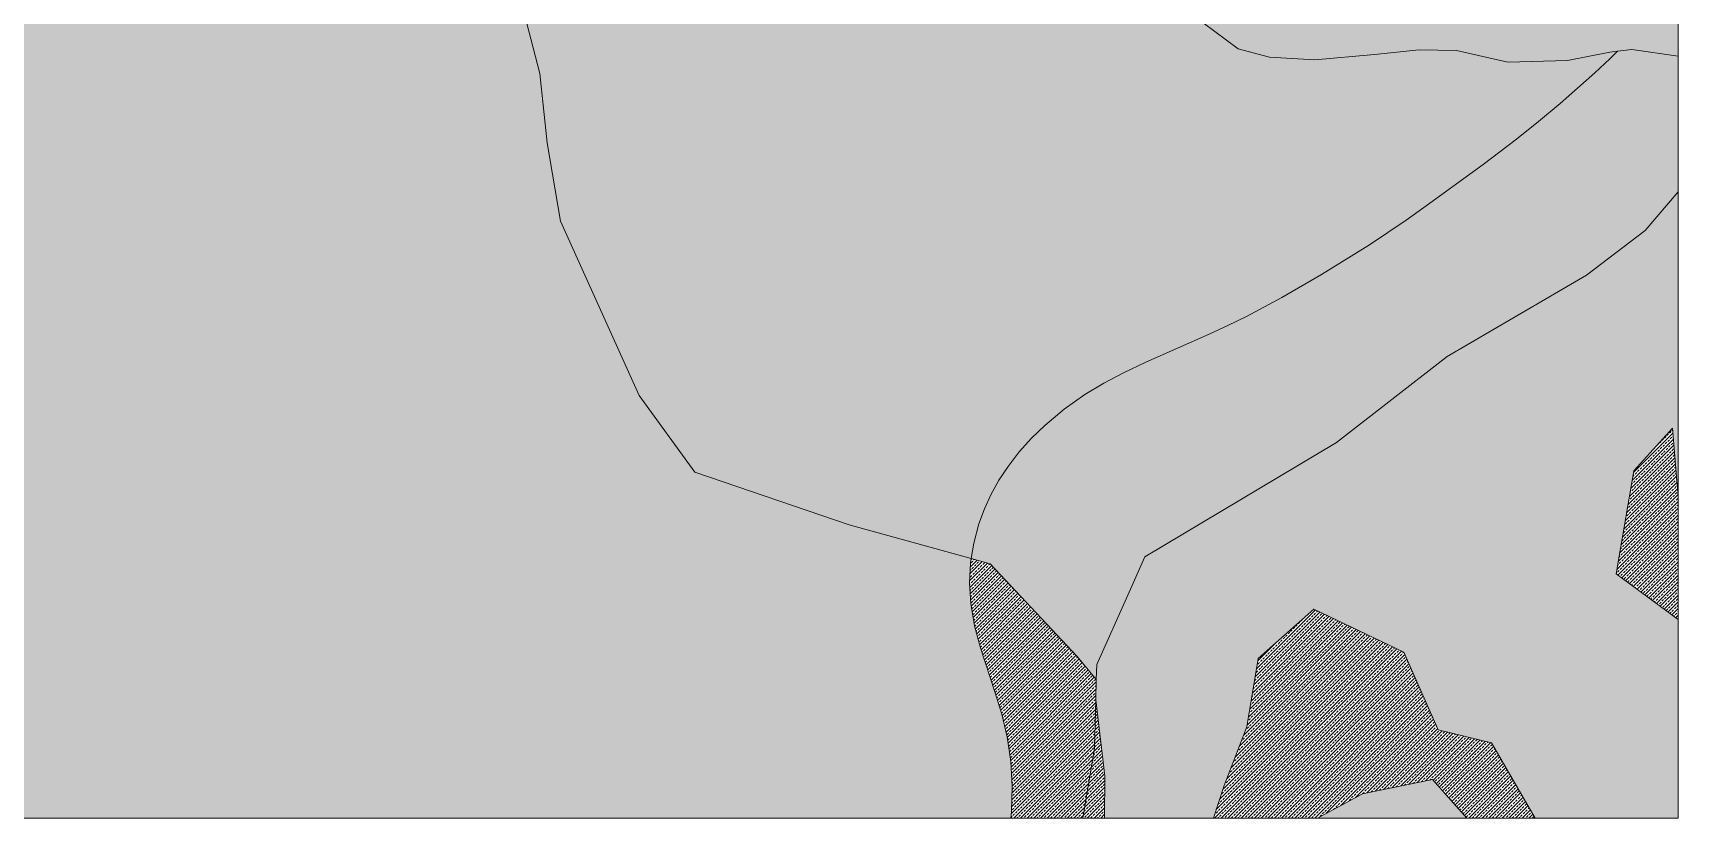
# Model space of a CAD drawing. Header units: metres. Extents: x 541853 to 549675, y 1832829 to 1845715.
# Drawn here: x 548806 to 549675, y 1832829 to 1833244 of the extents above; entities that cross this region are included whole.
import ezdxf

# ---------------------------------------------------------------- set-up
doc = ezdxf.new("R2010")
doc.units = ezdxf.units.M
doc.header["$MEASUREMENT"] = 0
doc.layers.add('1', color=7, linetype='Continuous', lineweight=0)

msp = doc.modelspace()

# ---------------------------------------------------------------- hatches: boundary and pattern name
at = {"layer": '1', "linetype": 'Continuous', "lineweight": 0}
h = msp.add_hatch(dxfattribs=at)
h.set_pattern_fill('CROSS', color=9, scale=10, style=0)
h.paths.add_polyline_path([(549301.86, 1832966.22), (549237.39, 1832984.055), (549155.73, 1833011.835), (549126.33, 1833052.32), (549084.81, 1833144.405), (549077.73, 1833185.7), (549073.92, 1833222.345), (549066.81, 1833249.435), (549056.16, 1833268.08), (549036.57, 1833278.925), (549004.8, 1833287.49), (549000.24, 1833286.425), (549050.55, 1833302.985), (549158.52, 1833342.585), (549181.92, 1833360.585), (549230.52, 1833391.2), (549280.89, 1833439.815), (549320.49, 1833472.215), (549385.14, 1833528.36), (549388.47, 1833522.36), (549391.74, 1833507.81), (549387.81, 1833488.025), (549372.45, 1833454.785), (549370.08, 1833441.885), (549375.3, 1833421.935), (549375.57, 1833420.87), (549376.92, 1833402.435), (549373.65, 1833390.435), (549363.06, 1833370.095), (549356.97, 1833347.655), (549360.75, 1833333.75), (549370.95, 1833312.765), (549387.63, 1833290.31), (549406.05, 1833267.54), (549424.41, 1833249.045), (549442.98, 1833235.335), (549459.39, 1833230.925), (549483.48, 1833229.56), (549515.01, 1833232.335), (549538.5, 1833234.915), (549558.21, 1833234.495), (549585.36, 1833228.42), (549616.98, 1833229.305), (549639.36, 1833233.685), (549643.32, 1833234.135), (549639.33, 1833230.145), (549631.38, 1833222.675), (549613.11, 1833206.535), (549601.68, 1833196.965), (549590.04, 1833187.665), (549572.28, 1833174.33), (549542.31, 1833152.415), (549531.69, 1833144.9), (549512.22, 1833131.91), (549486.93, 1833116.265), (549465.9, 1833104.01), (549447.24, 1833094.05), (549437.49, 1833089.25), (549427.65, 1833084.675), (549394.08, 1833069.96), (549382.23, 1833064.32), (549371.91, 1833058.8), (549361.95, 1833052.77), (549350.94, 1833045.045), (549340.71, 1833036.555), (549333.69, 1833029.745), (549327.21, 1833022.515), (549321.33, 1833014.895), (549316.5, 1833007.575), (549312.27, 1832999.955), (549308.79, 1832992.395), (549305.91, 1832984.64), (549303.15, 1832974.29)])
for color, points in [(53, [(549585.36, 1833228.42), (549558.21, 1833234.495), (549538.5, 1833234.915), (549515.01, 1833232.335), (549483.48, 1833229.56), (549459.39, 1833230.925), (549442.98, 1833235.335), (549424.41, 1833249.045), (549406.05, 1833267.54), (549387.63, 1833290.31), (549370.95, 1833312.765), (549360.75, 1833333.75), (549356.97, 1833347.655), (549363.06, 1833370.095), (549373.65, 1833390.435), (549376.92, 1833402.435), (549375.57, 1833420.87), (549375.3, 1833421.935), (549518.55, 1833422.115), (549563.1, 1833422.745), (549591.36, 1833424.065), (549604.62, 1833425.25), (549617.04, 1833426.975), (549628.35, 1833429.45), (549633.63, 1833431.13), (549639.06, 1833433.365), (549658.5, 1833443.28), (549675.36, 1833450.045), (549675.36, 1833231.465), (549650.85, 1833235.02), (549643.32, 1833234.135), (549639.36, 1833233.685), (549616.98, 1833229.305)]), (31, [(549372.33, 1832829.18), (549372.48, 1832851.335), (549367.68, 1832891.583), (549367.95, 1832902.29), (549368.16, 1832910.345), (549384.57, 1832946.945), (549393.63, 1832967.18), (549494.88, 1833027.465), (549553.32, 1833072.975), (549626.97, 1833115.875), (549657.99, 1833139.425), (549675.36, 1833159.885), (549675.36, 1832998.77), (549672.48, 1833035.025), (549651.96, 1833012.51), (549642.57, 1832958.21), (549675.36, 1832934.045), (549675.36, 1832829.18), (549599.88, 1832829.18), (549576.81, 1832868.825), (549548.64, 1832875.815), (549530.4, 1832916.795), (549482.85, 1832939.475), (549453.51, 1832913.375), (549447.45, 1832877.405), (549435.57, 1832846.34), (549429.84, 1832829.18)]), (53, [(549484.8, 1832829.18), (549508.53, 1832842.005), (549545.55, 1832849.55), (549563.79, 1832829.18)])]:
    msp.add_hatch(color=color, dxfattribs=at).paths.add_polyline_path(points)
h = msp.add_hatch(dxfattribs=at)
h.set_pattern_fill('CROSS', color=9, scale=10, style=0)
h.paths.add_polyline_path([(548535.96, 1832829.18), (548538.69, 1832840.895), (548539.35, 1832852.46), (548537.46, 1832863.485), (548533.41, 1832873.835), (548527.56, 1832883.255), (548520.06, 1832891.37), (548510.97, 1832897.745), (548501.01, 1832901.87), (548490.03, 1832904.615), (548478.39, 1832906.565), (548454.27, 1832909.925), (548442.36, 1832912.265), (548430.87, 1832915.685), (548419.41, 1832920.935), (548408.85, 1832927.61), (548399.37, 1832935.47), (548391.15, 1832944.335), (548384.55, 1832954.085), (548381.28, 1832961.825), (548390.25, 1832979.345), (548417.79, 1833018.825), (548421, 1833023.415), (548459.01, 1833063.555), (548494.77, 1833101.895), (548522.04, 1833129.72), (548529.15, 1833134.505), (548531.94, 1833135.855), (548545.26, 1833146.25), (548549.76, 1833152.07), (548553.27, 1833157.305), (548562.27, 1833176.655), (548577.81, 1833207.165), (548578.41, 1833208.29), (548582.16, 1833216.405), (548583.27, 1833220.335), (548584.11, 1833223.755), (548584.71, 1833227.445), (548585.73, 1833226.035), (548597.7, 1833218.385), (548598.75, 1833217.71), (548598.78, 1833217.71), (548615.94, 1833220.29), (548635.86, 1833229.395), (548658.69, 1833247.575), (548674.74, 1833249.03), (548700.24, 1833245.895), (548736.21, 1833247.74), (548786.25, 1833254.19), (548823.96, 1833261.87), (548852.37, 1833271.77), (548884.41, 1833274.035), (548920.32, 1833274.35), (548948.55, 1833279.195), (548974.56, 1833280.395), (549000.24, 1833286.425), (549004.8, 1833287.49), (549036.57, 1833278.925), (549056.16, 1833268.08), (549066.81, 1833249.435), (549073.92, 1833222.345), (549077.73, 1833185.7), (549084.81, 1833144.405), (549126.33, 1833052.32), (549155.73, 1833011.835), (549237.39, 1832984.055), (549301.86, 1832966.22), (549301.5, 1832964.045), (549300.96, 1832953.275), (549301.59, 1832942.49), (549303.66, 1832930.775), (549306.81, 1832919.135), (549314.4, 1832895.81), (549317.97, 1832884.035), (549320.85, 1832872.11), (549322.74, 1832859.045), (549323.46, 1832845.83), (549323.1, 1832832.615), (549322.71, 1832829.18)])
h = msp.add_hatch(dxfattribs=at)
h.set_pattern_fill('ANSI33', color=255, scale=10, style=0)
h.paths.add_polyline_path([(549367.95, 1832902.29), (549357.87, 1832914.545), (549311.94, 1832963.43), (549301.86, 1832966.22), (549303.15, 1832974.29), (549305.91, 1832984.64), (549308.79, 1832992.395), (549312.27, 1832999.955), (549316.5, 1833007.575), (549321.33, 1833014.895), (549327.21, 1833022.515), (549333.69, 1833029.745), (549340.71, 1833036.555), (549350.94, 1833045.045), (549361.95, 1833052.77), (549371.91, 1833058.8), (549382.23, 1833064.32), (549394.08, 1833069.96), (549427.65, 1833084.675), (549437.49, 1833089.25), (549447.24, 1833094.05), (549465.9, 1833104.01), (549486.93, 1833116.265), (549512.22, 1833131.91), (549531.69, 1833144.9), (549542.31, 1833152.415), (549572.28, 1833174.33), (549590.04, 1833187.665), (549601.68, 1833196.965), (549613.11, 1833206.535), (549631.38, 1833222.675), (549639.33, 1833230.145), (549643.32, 1833234.135), (549650.85, 1833235.02), (549675.36, 1833231.465), (549675.36, 1833159.885), (549657.99, 1833139.425), (549626.97, 1833115.875), (549553.32, 1833072.975), (549494.88, 1833027.465), (549393.63, 1832967.18), (549384.57, 1832946.945), (549368.16, 1832910.345)])
h = msp.add_hatch(dxfattribs=at)
h.set_pattern_fill('ANSI33', color=255, scale=10, style=0)
h.paths.add_polyline_path([(549675.36, 1832934.045), (549642.57, 1832958.21), (549651.96, 1833012.51), (549672.48, 1833035.025), (549675.36, 1832998.77)])
h = msp.add_hatch(dxfattribs=at)
h.set_pattern_fill('ANSI33', color=255, scale=10, style=0)
h.paths.add_polyline_path([(549322.71, 1832829.18), (549323.1, 1832832.615), (549323.46, 1832845.83), (549322.74, 1832859.045), (549320.85, 1832872.11), (549317.97, 1832884.035), (549314.4, 1832895.81), (549306.81, 1832919.135), (549303.66, 1832930.775), (549301.59, 1832942.49), (549300.96, 1832953.275), (549301.5, 1832964.045), (549301.86, 1832966.22), (549311.94, 1832963.43), (549357.87, 1832914.545), (549367.95, 1832902.29), (549367.68, 1832891.595), (549367.05, 1832866.305), (549360.87, 1832829.18)])
h = msp.add_hatch(dxfattribs=at)
h.set_pattern_fill('ANSI33', color=255, scale=10, style=0)
h.paths.add_polyline_path([(549429.84, 1832829.18), (549435.57, 1832846.34), (549447.45, 1832877.405), (549453.51, 1832913.375), (549482.85, 1832939.475), (549530.4, 1832916.795), (549548.64, 1832875.815), (549576.81, 1832868.825), (549599.88, 1832829.18), (549563.79, 1832829.18), (549545.55, 1832849.55), (549508.53, 1832842.005), (549484.8, 1832829.18)])
h = msp.add_hatch(dxfattribs=at)
h.set_pattern_fill('ANSI33', color=255, scale=10, style=0)
h.paths.add_polyline_path([(549360.87, 1832829.18), (549367.05, 1832866.305), (549367.68, 1832891.58), (549372.48, 1832851.335), (549372.33, 1832829.18)])

# ---------------------------------------------------------------- linework, layer by layer
at = {"layer": '1', "color": 7, "linetype": 'Continuous', "lineweight": 0, "flags": 128}
for points in [[(549675.36, 1833450.045), (549675.36, 1833231.465), (549650.85, 1833235.02), (549643.32, 1833234.135), (549639.36, 1833233.685), (549616.98, 1833229.305), (549585.36, 1833228.42), (549558.21, 1833234.495), (549538.5, 1833234.915), (549515.01, 1833232.335), (549483.48, 1833229.56), (549459.39, 1833230.925), (549442.98, 1833235.335), (549424.41, 1833249.045)], [(549066.81, 1833249.435), (549073.92, 1833222.345), (549077.73, 1833185.7), (549084.81, 1833144.405), (549126.33, 1833052.32), (549155.73, 1833011.835), (549237.39, 1832984.055), (549301.86, 1832966.22), (549301.5, 1832964.045), (549300.96, 1832953.275), (549301.59, 1832942.49), (549303.66, 1832930.775), (549306.81, 1832919.135), (549314.4, 1832895.81), (549317.97, 1832884.035), (549320.85, 1832872.11), (549322.74, 1832859.045), (549323.46, 1832845.83), (549323.1, 1832832.615), (549322.71, 1832829.18), (549322.71, 1832829.18), (548535.96, 1832829.18)], [(549424.41, 1833249.045), (549442.98, 1833235.335), (549459.39, 1833230.925), (549483.48, 1833229.56), (549515.01, 1833232.335), (549538.5, 1833234.915), (549558.21, 1833234.495), (549585.36, 1833228.42), (549616.98, 1833229.305), (549639.36, 1833233.685), (549643.32, 1833234.135), (549639.33, 1833230.145), (549631.38, 1833222.675), (549613.11, 1833206.535), (549601.68, 1833196.965), (549590.04, 1833187.665), (549572.28, 1833174.33), (549542.31, 1833152.415), (549531.69, 1833144.9), (549512.22, 1833131.91), (549486.93, 1833116.265), (549465.9, 1833104.01), (549447.24, 1833094.05), (549437.49, 1833089.25), (549427.65, 1833084.675), (549394.08, 1833069.96), (549382.23, 1833064.32), (549371.91, 1833058.8), (549361.95, 1833052.77), (549350.94, 1833045.045), (549340.71, 1833036.555), (549333.69, 1833029.745), (549327.21, 1833022.515), (549321.33, 1833014.895), (549316.5, 1833007.575), (549312.27, 1832999.955), (549308.79, 1832992.395), (549305.91, 1832984.64), (549303.15, 1832974.29), (549301.86, 1832966.22), (549237.39, 1832984.055), (549155.73, 1833011.835), (549126.33, 1833052.32), (549084.81, 1833144.405), (549077.73, 1833185.7), (549073.92, 1833222.345), (549066.81, 1833249.435)]]:
    msp.add_lwpolyline(points, dxfattribs=at)
for points in [[(549301.86, 1832966.22), (549303.15, 1832974.29), (549305.91, 1832984.64), (549308.79, 1832992.395), (549312.27, 1832999.955), (549316.5, 1833007.575), (549321.33, 1833014.895), (549327.21, 1833022.515), (549333.69, 1833029.745), (549340.71, 1833036.555), (549350.94, 1833045.045), (549361.95, 1833052.77), (549371.91, 1833058.8), (549382.23, 1833064.32), (549394.08, 1833069.96), (549427.65, 1833084.675), (549437.49, 1833089.25), (549447.24, 1833094.05), (549465.9, 1833104.01), (549486.93, 1833116.265), (549512.22, 1833131.91), (549531.69, 1833144.9), (549542.31, 1833152.415), (549572.28, 1833174.33), (549590.04, 1833187.665), (549601.68, 1833196.965), (549613.11, 1833206.535), (549631.38, 1833222.675), (549639.33, 1833230.145), (549643.32, 1833234.135), (549650.85, 1833235.02), (549675.36, 1833231.465), (549675.36, 1833159.885), (549657.99, 1833139.425), (549626.97, 1833115.875), (549553.32, 1833072.975), (549494.88, 1833027.465), (549393.63, 1832967.18), (549384.57, 1832946.945), (549368.16, 1832910.345), (549367.95, 1832902.29), (549357.87, 1832914.545), (549311.94, 1832963.43), (549301.86, 1832966.22)], [(549675.36, 1833159.885), (549675.36, 1832998.77), (549672.48, 1833035.025), (549651.96, 1833012.51), (549642.57, 1832958.21), (549675.36, 1832934.045), (549675.36, 1832829.18), (549599.88, 1832829.18), (549576.81, 1832868.825), (549548.64, 1832875.815), (549530.4, 1832916.795), (549482.85, 1832939.475), (549453.51, 1832913.375), (549447.45, 1832877.405), (549435.57, 1832846.34), (549429.84, 1832829.18), (549372.33, 1832829.18), (549372.48, 1832851.335), (549367.68, 1832891.58), (549367.68, 1832891.595), (549367.95, 1832902.29), (549368.16, 1832910.345), (549384.57, 1832946.945), (549393.63, 1832967.18), (549494.88, 1833027.465), (549553.32, 1833072.975), (549626.97, 1833115.875), (549657.99, 1833139.425), (549675.36, 1833159.885)], [(549675.36, 1832998.77), (549675.36, 1832934.045), (549642.57, 1832958.21), (549651.96, 1833012.51), (549672.48, 1833035.025), (549675.36, 1832998.77)], [(549301.86, 1832966.22), (549311.94, 1832963.43), (549357.87, 1832914.545), (549367.95, 1832902.29), (549367.68, 1832891.595), (549367.68, 1832891.58), (549367.05, 1832866.305), (549360.87, 1832829.18), (549322.71, 1832829.18), (549323.1, 1832832.615), (549323.46, 1832845.83), (549322.74, 1832859.045), (549320.85, 1832872.11), (549317.97, 1832884.035), (549314.4, 1832895.81), (549306.81, 1832919.135), (549303.66, 1832930.775), (549301.59, 1832942.49), (549300.96, 1832953.275), (549301.5, 1832964.045), (549301.86, 1832966.22)], [(549599.88, 1832829.18), (549563.79, 1832829.18), (549545.55, 1832849.55), (549508.53, 1832842.005), (549484.8, 1832829.18), (549429.84, 1832829.18), (549435.57, 1832846.34), (549447.45, 1832877.405), (549453.51, 1832913.375), (549482.85, 1832939.475), (549530.4, 1832916.795), (549548.64, 1832875.815), (549576.81, 1832868.825), (549599.88, 1832829.18)], [(549372.33, 1832829.18), (549360.87, 1832829.18), (549367.05, 1832866.305), (549367.68, 1832891.58), (549372.48, 1832851.335), (549372.33, 1832829.18)], [(549563.79, 1832829.18), (549484.8, 1832829.18), (549508.53, 1832842.005), (549545.55, 1832849.55), (549563.79, 1832829.18)]]:
    msp.add_lwpolyline(points, close=True, dxfattribs=at)

doc.saveas('drawing.dxf')
